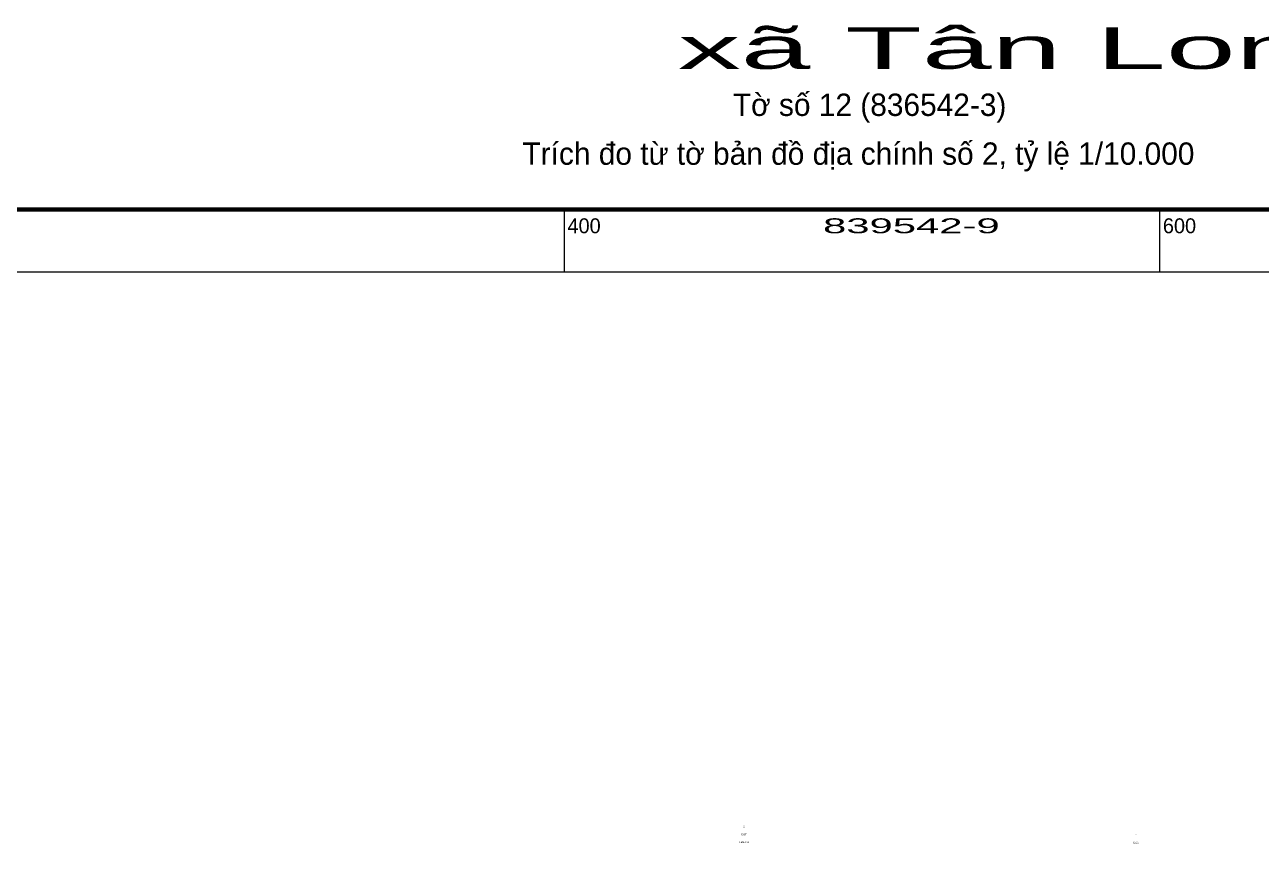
# Model space of a CAD drawing. Header units: metres. Extents: x 543779 to 545239, y 1834729 to 1836294.
# Drawn here: x 544218.7 to 544634, y 1836007.2 to 1836283 of the extents above; entities that cross this region are included whole.
import ezdxf
from ezdxf.enums import TextEntityAlignment as Align

# ---------------------------------------------------------------- set-up
doc = ezdxf.new("R2010")
doc.units = ezdxf.units.M
doc.header["$LTSCALE"] = 0.24
doc.layers.add('15', color=7, linetype='Continuous')
doc.layers.add('63', color=7, linetype='Continuous', lineweight=13)

msp = doc.modelspace()

# ---------------------------------------------------------------- linework, layer by layer
at = {"layer": '63'}
for p, q in [((544400, 1836200), (544400, 1836221)), ((544600, 1836200), (544600, 1836221))]:
    msp.add_line(p, q, dxfattribs=at)
at = {"layer": '63', "lineweight": 158}
msp.add_lwpolyline([(543779, 1836221), (545221, 1836221), (545221, 1834779), (543779, 1834779)], close=True, dxfattribs=at)
at = {"layer": '63'}
msp.add_lwpolyline([(543800, 1836200), (545200, 1836200), (545200, 1834800), (543800, 1834800)], close=True, dxfattribs=at)

# ---------------------------------------------------------------- texts
at = {"layer": '15'}
for s, width, p in [('3', 0.8, (544460.285, 1836013.44)), ('UBND xã', 0.9, (544460.285, 1836008.24)), ('DGT', 0.95, (544460.305, 1836010.84)), ('4', 0.85, (544592.005, 1836010.64)), ('DCS', 0.85, (544591.995, 1836008.04))]:
    msp.add_text(s, height=0.6, dxfattribs=dict(at, width=width)).set_placement(p, align=Align.CENTER)
at = {"layer": '63'}
for s, height, width, p in [('xã Tân Long', 14, 2.25, (544555.2, 1836268.19)), ('839542-9', 5, 2.1, (544516.52, 1836213))]:
    msp.add_text(s, height=height, dxfattribs=dict(at, width=width)).set_placement(p, align=Align.CENTER)
for s, p in [('Tờ số 12 (836542-3)', (544502.49, 1836252.38)), ('Trích đo từ tờ bản đồ địa chính số 2, tỷ lệ 1/10.000 ', (544500.13, 1836235.98))]:
    msp.add_text(s, height=7.5, dxfattribs=at).set_placement(p, align=Align.CENTER)
for s, p in [('400', (544401, 1836213)), ('600', (544601, 1836213))]:
    msp.add_text(s, height=5, dxfattribs=at).set_placement(p)

doc.saveas('drawing.dxf')
